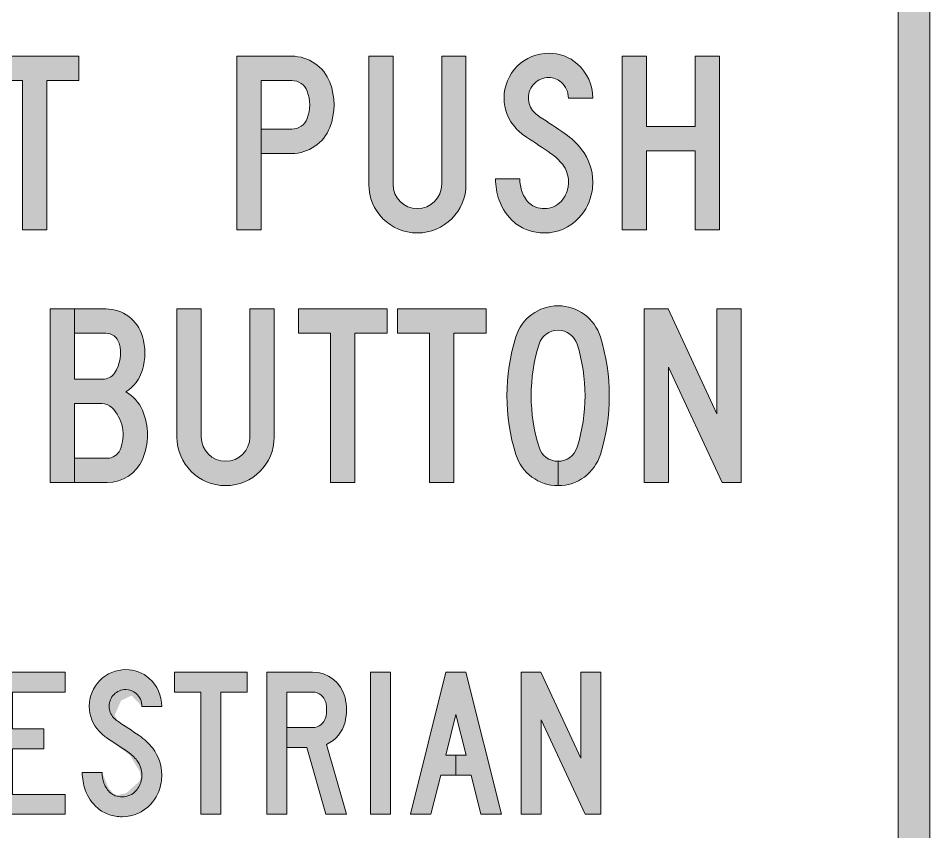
# Model space of a CAD drawing. Header units: millimetres. Extents: x 3807 to 3907, y 4614 to 4804.
# Drawn here: x 3849.7 to 3907.5, y 4657.1 to 4708.6 of the extents above; entities that cross this region are included whole.
import ezdxf

# ---------------------------------------------------------------- set-up
doc = ezdxf.new("R2010")
doc.units = ezdxf.units.MM
doc.layers.add('GSBWFILL', color=3, linetype='Continuous', lineweight=0)
doc.layers.add('T18', color=4, linetype='Continuous')

# ---------------------------------------------------------------- blocks, each defined once
blk = doc.blocks.new('*U64')
at = {"layer": 'GSBWFILL', "transparency": 33554687}
blk.add_hatch(color=256, dxfattribs=at).paths.add_polyline_path([(-29.98000000000002, -90), (30, -90, 0.414213562373095), (50, -70), (50, 70, 0.414213562373095), (30, 90), (-30, 90, 0.414213562373095), (-50, 70), (-50, -70, 0.414213562373095), (-30, -90), (-30, -88, -0.414213562373095), (-48, -70), (-48, 70, -0.414213562373095), (-30, 88), (30, 88, -0.414213562373095), (48, 70), (48, -70, -0.414213562373095), (30, -88), (-29.98000000000002, -88)])
at = {"layer": 'GSBWFILL', "linetype": 'Continuous', "transparency": 33554687}
blk.add_lwpolyline([(-29.98000000000002, -90), (30, -90, 0.414213562373095), (50, -70), (50, 70, 0.414213562373095), (30, 90), (-30, 90, 0.414213562373095), (-50, 70), (-50, -70, 0.414213562373095), (-30, -90), (-30, -88, -0.414213562373095), (-48, -70), (-48, 70, -0.414213562373095), (-30, 88), (30, 88, -0.414213562373095), (48, 70), (48, -70, -0.414213562373095), (30, -88), (-29.98000000000002, -88), (-29.98000000000002, -90)], format="xyb", close=True, dxfattribs=at).dxf.unprotected_set("ltscale", 0)
blk = doc.blocks.new('*U34')
at = {"layer": 'GSBWFILL', "linetype": 'Continuous'}
blk.add_hatch(color=256, dxfattribs=at).paths.add_polyline_path([(64, 172, -0.3333333333333333), (79.36000000000001, 160.48, -0.2231416936939851), (73.96819689062116, 126.04, -0.2490694201735612), (60.71231517720801, 119), (28, 119), (27.99999999999999, 200), (0, 200), (0, 2.842170943040401e-14), (28, 0), (28, 91.00000000000001), (59.59591794226546, 90.99999999999997, -0.1962615682814117), (70.79358533784567, 86.4285714285714, -0.3091553152846961), (80.46237859583465, 37.71428571428572, -0.3003359330538568), (65.74878637916753, 28), (28.00999999999999, 28), (28.00999999999999, 0), (65.74878637916753, 0, 0.3003359330538558), (106.211164975002, 26.71428571428561, 0.2046557837120477), (106.2111649750022, 83.28571428571394, 0.1670695349251285), (87.0323596301763, 104.509862498702, 0.1861288934326213), (106.2400000000001, 129.6800000000001, 0.1428571428571425), (106.24, 168.3200000000001, 0.3333333333333331), (63.99999999999998, 200), (28.00999999999999, 199.9999999999999), (28.00999999999999, 172)])
at = {"layer": 'GSBWFILL'}
blk.add_lwpolyline([(59.59591794226537, 90.99999999999997), (28, 91), (28, -6.0518825356103e-15), (0, 0), (0, 200), (28, 200), (28, 119), (60.71231517720798, 119, 0.2490694201735611), (73.96819689062113, 126.04, 0.2231416936939853), (79.36000000000001, 160.48, 0.3333333333333334), (64, 172), (28.00999999999999, 172), (28.00999999999999, 199.9999999999999), (64, 200, -0.3333333333333334), (106.24, 168.32, -0.1428571428571432), (106.24, 129.6799999999999, -0.1861288934326198), (87.0323596301763, 104.509862498702, -0.167069534925127), (106.2111649750021, 83.28571428571418, -0.2046557837120482), (106.2111649750021, 26.71428571428572, -0.3003359330538566), (65.74878637916754, -7.105427357601002e-15), (28.00999999999999, -6.054043922230161e-15), (28.00999999999999, 27.99999999999999), (65.74878637916754, 27.99999999999999, 0.3003359330538566), (80.46237859583465, 37.71428571428572, 0.3091553152846965), (70.79358533784563, 86.42857142857146, 0.196261568281412)], format="xyb", close=True, dxfattribs=at)
blk = doc.blocks.new('*U35')
at = {"layer": 'GSBWFILL', "linetype": 'Continuous'}
blk.add_hatch(color=256, dxfattribs=at).paths.add_polyline_path([(28, 200), (0, 200), (0, 52.50000000000001, 1), (112, 52.5), (112, 200), (84, 200), (84, 52.5, -1), (28, 52.5)])
at = {"layer": 'GSBWFILL'}
blk.add_lwpolyline([(28, 200), (28, 52.5, 0.9999999999999999), (84, 52.5), (84, 200), (112, 200), (112, 52.5, -0.9999999999999999), (0, 52.50000000000001), (0, 200)], format="xyb", close=True, dxfattribs=at)
blk = doc.blocks.new('*U36')
at = {"layer": 'GSBWFILL', "linetype": 'Continuous'}
blk.add_hatch(color=256, dxfattribs=at).paths.add_polyline_path([(37, 172), (0, 172), (0, 200), (102, 200), (102, 172), (65, 172), (65, 0), (37, 0)])
at = {"layer": 'GSBWFILL'}
blk.add_lwpolyline([(37, 172), (0, 172), (0, 200), (102, 200), (102, 172), (65, 172), (65, 0), (37, 0)], close=True, dxfattribs=at)
blk = doc.blocks.new('*U37')
at = {"layer": 'GSBWFILL', "linetype": 'Continuous'}
blk.add_hatch(color=256, dxfattribs=at).paths.add_polyline_path([(37, 172), (0, 172), (0, 200), (102, 200), (102, 172), (65, 172), (65, 0), (37, 0)])
at = {"layer": 'GSBWFILL'}
blk.add_lwpolyline([(37, 172), (0, 172), (0, 200), (102, 200), (102, 172), (65, 172), (65, 0), (37, 0)], close=True, dxfattribs=at)
blk = doc.blocks.new('*U38')
at = {"layer": 'GSBWFILL', "linetype": 'Continuous'}
blk.add_hatch(color=256, dxfattribs=at).paths.add_polyline_path([(80.95612091126674, 40.649543480188, -0.3280427996261498), (59.00999999999999, 24.5000021739132), (59.00999999999993, -3.499999019607799, 0.3281088988311428), (107.6853115858523, 32.30985728215589, 0.1523809523809524), (107.6853115858523, 167.6901427178442, 0.735537190082645), (10.31468841414767, 167.6901427178441, 0.1523809523809523), (10.3146884141477, 32.3098572821559, 0.3281631965406048), (58.99999999999994, -3.499999999999943), (59, 24.50000000000006, -0.3281631965406054), (37.04387908873323, 40.64954348018804, -0.1523809523809522), (37.04387908873326, 159.3504565198121, -0.7355371900826468), (80.95612091126677, 159.3504565198121, -0.1523809523809523)])
at = {"layer": 'GSBWFILL'}
blk.add_lwpolyline([(59, 24.50000000000006, -0.3281631965406057), (37.04387908873321, 40.64954348018805, -0.1523809523809521), (37.04387908873326, 159.3504565198121, -0.7355371900826451), (80.95612091126674, 159.3504565198121, -0.1523809523809523), (80.95612091126674, 40.64954348018798, -0.3280427996261496), (59.00999999999999, 24.50000217391321), (59.00999999999993, -3.499999019607785, 0.3281088988311427), (107.6853115858523, 32.3098572821559, 0.1523809523809523), (107.6853115858523, 167.6901427178441, 0.7355371900826451), (10.31468841414767, 167.6901427178441, 0.1523809523809521), (10.31468841414767, 32.30985728215597, 0.3281631965406052), (58.99999999999994, -3.49999999999995)], format="xyb", close=True, dxfattribs=at)
blk = doc.blocks.new('*U39')
at = {"layer": 'GSBWFILL', "linetype": 'Continuous'}
blk.add_hatch(color=256, dxfattribs=at).paths.add_polyline_path([(28, 133), (90, 0), (112, 0), (112, 200), (84, 200), (84, 79.14121821539285), (27.65981601018314, 200), (0, 200), (0, 0), (28, 0)])
at = {"layer": 'GSBWFILL'}
blk.add_lwpolyline([(90, 0), (112, 0), (112, 200), (84, 200), (84, 79.14121821539283), (27.65981601018314, 200), (0, 200), (0, 0), (28, 0), (28, 133)], close=True, dxfattribs=at)
blk = doc.blocks.new('*U33')
at = {"layer": 'T18', "color": 28}
for name, p, xscale, yscale, zscale in [('*U34', (0, 0), 0.05499999999999998, 0.05499999999999998, 0.05499999999999998), ('*U35', (8.029999999999994, 0), 0.055, 0.055, 0.055), ('*U36', (15.73, 0), 0.05499999999999999, 0.05499999999999999, 0.05499999999999999), ('*U37', (21.99999999999999, 0), 0.055, 0.055, 0.055), ('*U38', (28.92999999999999, 0), 0.05500000000000001, 0.05500000000000001, 0.05500000000000001), ('*U39', (37.61999999999998, 0), 0.055, 0.055, 0.055)]:
    blk.add_blockref(name, p, dxfattribs=dict(at, xscale=xscale, yscale=yscale, zscale=zscale))
blk = doc.blocks.new('*U28')
at = {"layer": 'T18'}
blk.add_blockref('*U33', (-5.719999999999999, 0), dxfattribs=at)
blk = doc.blocks.new('*U42')
at = {"layer": 'GSBWFILL', "linetype": 'Continuous'}
blk.add_hatch(color=256, dxfattribs=at).paths.add_polyline_path([(28, 172), (50.94443627691184, 172, -0.3486821690625631), (78.21476728595059, 150.3505154639175, -0.1148991755247307), (78.21476728595066, 49.64948453608244, -0.3486821690625639), (50.94443627691192, 28), (28.00999999999999, 28), (28.00999999999999, 0), (50.9444362769119, 0, 0.3486821690625636), (105.4850982949895, 43.29896907216494, 0.1148991755247306), (105.4850982949895, 156.701030927835, 0.3486821690625638), (50.94443627691184, 200), (1.77635683940025e-15, 200), (1.77635683940025e-15, 0), (28, 1.4210854715202e-14)])
at = {"layer": 'GSBWFILL'}
blk.add_lwpolyline([(28.00999999999999, 28), (28.00999999999999, 0), (50.94443627691186, 0, 0.3486821690625636), (105.4850982949895, 43.29896907216487, 0.1148991755247307), (105.4850982949895, 156.7010309278351, 0.3486821690625634), (50.94443627691186, 200), (0, 200), (0, 0), (28, 0), (28, 172), (50.94443627691186, 172, -0.3486821690625634), (78.21476728595064, 150.3505154639175, -0.1148991755247307), (78.21476728595064, 49.64948453608236, -0.3486821690625636), (50.94443627691186, 28)], format="xyb", close=True, dxfattribs=at)
blk = doc.blocks.new('*U43')
at = {"layer": 'GSBWFILL', "linetype": 'Continuous'}
blk.add_hatch(color=256, dxfattribs=at).paths.add_polyline_path([(80.95612091126674, 40.649543480188, -0.3280427996261498), (59.00999999999999, 24.5000021739132), (59.00999999999993, -3.499999019607799, 0.3281088988311428), (107.6853115858523, 32.30985728215589, 0.1523809523809524), (107.6853115858523, 167.6901427178442, 0.735537190082645), (10.31468841414767, 167.6901427178441, 0.1523809523809523), (10.3146884141477, 32.3098572821559, 0.3281631965406048), (58.99999999999994, -3.499999999999943), (59, 24.50000000000006, -0.3281631965406054), (37.04387908873323, 40.64954348018804, -0.1523809523809522), (37.04387908873326, 159.3504565198121, -0.7355371900826468), (80.95612091126677, 159.3504565198121, -0.1523809523809523)])
at = {"layer": 'GSBWFILL'}
blk.add_lwpolyline([(59, 24.50000000000006, -0.3281631965406057), (37.04387908873321, 40.64954348018805, -0.1523809523809521), (37.04387908873326, 159.3504565198121, -0.7355371900826451), (80.95612091126674, 159.3504565198121, -0.1523809523809523), (80.95612091126674, 40.64954348018798, -0.3280427996261496), (59.00999999999999, 24.50000217391321), (59.00999999999993, -3.499999019607785, 0.3281088988311427), (107.6853115858523, 32.3098572821559, 0.1523809523809523), (107.6853115858523, 167.6901427178441, 0.7355371900826451), (10.31468841414767, 167.6901427178441, 0.1523809523809521), (10.31468841414767, 32.30985728215597, 0.3281631965406052), (58.99999999999994, -3.49999999999995)], format="xyb", close=True, dxfattribs=at)
blk = doc.blocks.new('*U44')
at = {"layer": 'GSBWFILL', "linetype": 'Continuous'}
blk.add_hatch(color=256, dxfattribs=at).paths.add_polyline_path([(28, 133), (90, 0), (112, 0), (112, 200), (84, 200), (84, 79.14121821539285), (27.65981601018314, 200), (0, 200), (0, 0), (28, 0)])
at = {"layer": 'GSBWFILL'}
blk.add_lwpolyline([(90, 0), (112, 0), (112, 200), (84, 200), (84, 79.14121821539283), (27.65981601018314, 200), (0, 200), (0, 0), (28, 0), (28, 133)], close=True, dxfattribs=at)
blk = doc.blocks.new('*U45')
at = {"layer": 'GSBWFILL', "linetype": 'Continuous'}
blk.add_hatch(color=256, dxfattribs=at).paths.add_polyline_path([(5, 119.9999999381423), (27, 119.9999999381423), (32, 199.9999999381423), (0, 199.9999999381423)])
at = {"layer": 'GSBWFILL'}
blk.add_lwpolyline([(5, 119.9999999381423), (27, 119.9999999381423), (32, 199.9999999381423), (0, 199.9999999381423)], close=True, dxfattribs=at)
blk = doc.blocks.new('*U46')
at = {"layer": 'GSBWFILL', "linetype": 'Continuous'}
blk.add_hatch(color=256, dxfattribs=at).paths.add_polyline_path([(37, 172), (0, 172), (0, 200), (102, 200), (102, 172), (65, 172), (65, 0), (37, 0)])
at = {"layer": 'GSBWFILL'}
blk.add_lwpolyline([(37, 172), (0, 172), (0, 200), (102, 200), (102, 172), (65, 172), (65, 0), (37, 0)], close=True, dxfattribs=at)
blk = doc.blocks.new('*U41')
at = {"layer": 'T18', "color": 28}
for name, p, xscale, yscale, zscale in [('*U42', (0, 0), 0.055, 0.055, 0.055), ('*U43', (8.14, 0), 0.055, 0.055, 0.055), ('*U44', (16.83, 0), 0.05499999999999999, 0.05499999999999999, 0.05499999999999999), ('*U45', (24.64, 0), 0.05500000000000001, 0.05500000000000001, 0.05500000000000001), ('*U46', (27.17000000000001, 0), 0.05499999999999999, 0.05499999999999999, 0.05499999999999999)]:
    blk.add_blockref(name, p, dxfattribs=dict(at, xscale=xscale, yscale=yscale, zscale=zscale))
blk = doc.blocks.new('*U48')
at = {"layer": 'GSBWFILL', "linetype": 'Continuous'}
blk.add_hatch(color=256, dxfattribs=at).paths.add_polyline_path([(63.3238075793812, 172, -0.3100289792550437), (81.04990133971091, 159.84, -0.1862436022909774), (81.04990133971091, 128.16, -0.3100289792550441), (63.32380757938116, 116), (28.00999999999999, 116), (28.00999999999999, 87.99999999999999), (63.32380757938121, 88, 0.3100289792550432), (107.1725658286178, 118.08, 0.1862436022909777), (107.1725658286179, 169.92, 0.3100289792550439), (63.3238075793812, 200), (0, 200), (7.105427357601002e-15, 0), (28, 0), (28, 172)])
at = {"layer": 'GSBWFILL'}
blk.add_lwpolyline([(63.3238075793812, 116), (28.00999999999999, 116), (28.00999999999999, 87.99999999999999), (63.3238075793812, 88, 0.3100289792550437), (107.1725658286178, 118.08, 0.1862436022909776), (107.1725658286178, 169.92, 0.3100289792550436), (63.3238075793812, 200), (0, 200), (0, 0), (28, 0), (28, 172), (63.3238075793812, 172, -0.3100289792550436), (81.04990133971091, 159.84, -0.1862436022909774), (81.04990133971091, 128.16, -0.3100289792550437)], format="xyb", close=True, dxfattribs=at)
blk = doc.blocks.new('*U49')
at = {"layer": 'GSBWFILL', "linetype": 'Continuous'}
blk.add_hatch(color=256, dxfattribs=at).paths.add_polyline_path([(28, 200), (0, 200), (0, 52.50000000000001, 1), (112, 52.5), (112, 200), (84, 200), (84, 52.5, -1), (28, 52.5)])
at = {"layer": 'GSBWFILL'}
blk.add_lwpolyline([(28, 200), (28, 52.5, 0.9999999999999999), (84, 52.5), (84, 200), (112, 200), (112, 52.5, -0.9999999999999999), (0, 52.50000000000001), (0, 200)], format="xyb", close=True, dxfattribs=at)
blk = doc.blocks.new('*U50')
at = {"layer": 'GSBWFILL'}
h = blk.add_hatch(color=256, dxfattribs=at)
edge = h.paths.add_edge_path()
edge.add_arc((-588.4723226266601, -858.0780040650642), 1149.124344074378, 55.390937114462815, 57.1046488588774, ccw=False)
edge.add_arc((31.18875155796178, 39.86795207670414), 58.12169191857565, 37.884517576685596, 55.39093711446287, ccw=False)
edge.add_arc((51.07604529441613, 55.3411589762802), 32.92398202427961, -5.115907697472721e-13, 37.884517576685425, ccw=False)
edge.add_arc((45.39801581993486, 55.34115897628291), 38.60201149876088, 350.8629013217493, 359.99999999999557, ccw=False)
edge.add_arc((52.5060887035079, 54.19790915921546), 31.40258650349834, 317.29673378813345, 350.8629013217563, ccw=False)
edge.add_arc((56.3989800737183, 50.60524148717003), 26.10524148716998, 269.9999999999999, 317.29673378814437, ccw=False)
edge.add_arc((56.39898007371815, 55.00067885734074), 30.5006788573407, 251.0789535256293, 270.00000000000017, ccw=False)
edge.add_arc((52.92295380146508, 44.86019333778771), 19.78096779697818, 229.3133006079087, 251.0789535256289, ccw=False)
edge.add_arc((61.12408724516904, 54.39936889565766), 32.36089069361404, 199.4306394672327, 229.3133006079094, ccw=False)
edge.add_arc((73.76258936871797, 58.85737200696578), 45.76258937718751, 180.0011023316868, 199.4302684762635, ccw=False)
edge.add_line((28, 58.85649156598452), (0, 58.85649156598452))
edge.add_arc((73.76258927216888, 58.85737198186531), 73.76258927742312, 180.0006838712507, 199.430409309594)
edge.add_arc((61.12408724516904, 54.39936889565759), 60.36089069361399, 199.4306394672326, 229.3133006079094)
edge.add_arc((52.92295380146489, 44.86019333778737), 47.78096779697781, 229.3133006079091, 251.0789535256292)
edge.add_arc((56.39898007371816, 55.00067885734096), 58.50067885734091, 251.0789535256294, 270.0000000000002)
edge.add_arc((56.39898007371833, 50.60524148716994), 54.10524148716989, 270, 317.2967337881445)
edge.add_arc((52.50608870351375, 54.19790915921264), 59.40258650349213, 317.2967337881369, 350.8629013217596)
edge.add_arc((45.39801581995373, 55.34115897628128), 66.60201149874202, 350.8629013217525, 359.9999999999986)
edge.add_arc((51.07604529441608, 55.34115897628012), 60.92398202427966, 359.9999999999996, 397.8845175766854)
edge.add_arc((31.18875155796106, 39.86795207670393), 86.12169191857632, 37.88451757668539, 55.39093711446263)
edge.add_arc((-588.4723226266598, -858.0780040650584), 1177.124344074373, 55.39093711446263, 57.10464885887726)
edge.add_arc((69.97983884586506, 159.9151743049558), 35.25734506305535, 223.0175993707188, 237.1046488588782, ccw=False)
edge.add_arc((61.47128691910493, 151.9759336269728), 23.62003444447538, 179.9999999999997, 223.0175993707179, ccw=False)
edge.add_arc((61.37529404391439, 151.9759153760051), 23.52404156929193, 89.99988059696187, 179.9999555474589, ccw=False)
edge.add_arc((61.3753429696798, 153.7310205923658), 21.76893635288013, 48.67847151851021, 89.9999997426533, ccw=False)
edge.add_arc((59.71208169603344, 151.8392041010447), 24.28794562266184, 1.1368683772161603e-13, 48.67847151851021, ccw=False)
edge.add_line((84.00002731869529, 151.8392041010448), (112.0000273186952, 151.8392041010448))
edge.add_arc((59.71208169603332, 151.8392041010447), 52.28794562266185, 6.228754935835708e-14, 48.67847151851004)
edge.add_arc((61.37534296967969, 153.7310205923658), 49.76893635288013, 48.67847151851002, 89.99999974265315)
edge.add_arc((61.37527579294667, 151.9759336269729), 51.52402331831713, 89.99992504950285, 180)
edge.add_arc((61.47128691910104, 151.9759336269713), 51.62003444447149, 179.9999999999982, 223.0175993707195)
edge.add_arc((69.97983884586587, 159.9151743049557), 63.25734506305586, 223.0175993707178, 237.1046488588772)
blk.add_lwpolyline([(35.6243747548364, 106.8002631074727, -0.007477617457592849), (64.20035787855659, 87.70480941089664, -0.07653508003658695), (77.0612996781415, 75.55885288404744, -0.1668246549558401), (84.00002731869574, 55.34115897627992, -0.03988925045285916), (83.51021385884701, 49.21126073950864, -0.1475163149276702), (75.58309381173683, 32.90062589715426, -0.2093514251822395), (56.39898007371823, 24.50000000000005, -0.08274672380428141), (46.50867981910588, 26.14806421616401, -0.09525713690544169), (40.02729793126755, 29.86056845372718, -0.1311316713294231), (30.60631442254314, 43.6340176041005, -0.08497940783612039), (28, 58.85649156598452), (0, 58.85649156598452, 0.08498186583925775), (4.201057313777966, 34.31938411587321, 0.1311316713294234), (21.77347091575191, 8.628569035687626, 0.09525713690544146), (37.42926199944336, -0.3389924730190117, 0.08274672380428119), (56.39898007371835, -3.49999999999995, 0.2093514251822393), (96.1596199828706, 13.91098212143674, 0.1475163149276702), (111.154927272909, 44.76493413720203, 0.03988925045285871), (112.0000273186957, 55.34115897627969, 0.1668246549558401), (99.16030101424212, 92.752867538776, 0.07653508003658697), (80.10362818031524, 110.7501124835231, 0.007477617457592849), (50.83135180374566, 130.3108532539143, -0.06154387494556116), (44.20163620944518, 135.8618034449074, -0.189935492987521), (37.85125247462955, 151.9759336269729, -0.4142139455164167), (61.37534306745601, 175.499956945246, -0.1822786324601297), (75.74902124016751, 170.0798420456773, -0.2156526607116338), (84.00002731869529, 151.8392041010448), (112.0000273186952, 151.8392041010448, 0.2156526607116334), (94.23697053863691, 191.1082925529595, 0.1822786324601297), (61.37534319321935, 203.499956945246, 0.4142139455164178), (9.851252474629547, 151.9759336269729, 0.1899354929875355), (23.72959917634196, 116.7595601286042, 0.06154387494556116)], format="xyb", close=True, dxfattribs=at)
blk = doc.blocks.new('*U51')
at = {"layer": 'GSBWFILL', "linetype": 'Continuous'}
blk.add_hatch(color=256, dxfattribs=at).paths.add_polyline_path([(84, 119), (28, 119), (28, 200), (0, 200), (0, 0), (28, 0), (28, 91), (84, 91), (84, 0), (112, 0), (112, 200), (84, 200)])
at = {"layer": 'GSBWFILL'}
blk.add_lwpolyline([(0, 200), (28, 200), (28, 119), (84, 119), (84, 200), (112, 200), (112, 0), (84, 0), (84, 91), (28, 91), (28, 0), (0, 0)], close=True, dxfattribs=at)
blk = doc.blocks.new('*U47')
at = {"layer": 'T18', "color": 28}
for name, p, xscale, yscale, zscale in [('*U48', (0, 0), 0.05500000000000001, 0.05500000000000001, 0.05500000000000001), ('*U49', (8.360000000000007, 0), 0.055, 0.055, 0.055), ('*U50', (16.39, 0), 0.0549999865845723, 0.055, 0.0549999865845723), ('*U51', (24.41999999999999, 0), 0.05500000000000001, 0.05500000000000001, 0.05500000000000001)]:
    blk.add_blockref(name, p, dxfattribs=dict(at, xscale=xscale, yscale=yscale, zscale=zscale))
blk = doc.blocks.new('*U40')
at = {"layer": 'T18'}
for name, p in [('*U41', (-36.68, 0)), ('*U47', (6.100000000000009, 0))]:
    blk.add_blockref(name, p, dxfattribs=at)
blk = doc.blocks.new('*U21')
at = {"layer": 'GSBWFILL', "linetype": 'Continuous'}
blk.add_hatch(color=256, dxfattribs=at).paths.add_polyline_path([(28, 28), (28, 92), (71.81454086025929, 92), (71.81454086025929, 120), (28, 120), (28, 172), (102, 172), (102, 200), (0, 200), (0, 0), (102, 0), (102, 28)])
at = {"layer": 'GSBWFILL'}
blk.add_lwpolyline([(28, 28), (28, 92), (71.81454086025929, 92), (71.81454086025929, 120), (28, 120), (28, 172), (102, 172), (102, 200), (0, 200), (0, 0), (102, 0), (102, 28)], close=True, dxfattribs=at)
blk = doc.blocks.new('*U22')
at = {"layer": 'GSBWFILL'}
h = blk.add_hatch(color=256, dxfattribs=at)
edge = h.paths.add_edge_path()
edge.add_arc((-588.4723226266601, -858.0780040650642), 1149.124344074378, 55.390937114462815, 57.1046488588774, ccw=False)
edge.add_arc((31.18875155796178, 39.86795207670414), 58.12169191857565, 37.884517576685596, 55.39093711446287, ccw=False)
edge.add_arc((51.07604529441613, 55.3411589762802), 32.92398202427961, -5.115907697472721e-13, 37.884517576685425, ccw=False)
edge.add_arc((45.39801581993486, 55.34115897628291), 38.60201149876088, 350.8629013217493, 359.99999999999557, ccw=False)
edge.add_arc((52.5060887035079, 54.19790915921546), 31.40258650349834, 317.29673378813345, 350.8629013217563, ccw=False)
edge.add_arc((56.3989800737183, 50.60524148717003), 26.10524148716998, 269.9999999999999, 317.29673378814437, ccw=False)
edge.add_arc((56.39898007371815, 55.00067885734074), 30.5006788573407, 251.0789535256293, 270.00000000000017, ccw=False)
edge.add_arc((52.92295380146508, 44.86019333778771), 19.78096779697818, 229.3133006079087, 251.0789535256289, ccw=False)
edge.add_arc((61.12408724516904, 54.39936889565766), 32.36089069361404, 199.4306394672327, 229.3133006079094, ccw=False)
edge.add_arc((73.76258936871797, 58.85737200696578), 45.76258937718751, 180.0011023316868, 199.4302684762635, ccw=False)
edge.add_line((28, 58.85649156598452), (0, 58.85649156598452))
edge.add_arc((73.76258927216888, 58.85737198186531), 73.76258927742312, 180.0006838712507, 199.430409309594)
edge.add_arc((61.12408724516904, 54.39936889565759), 60.36089069361399, 199.4306394672326, 229.3133006079094)
edge.add_arc((52.92295380146489, 44.86019333778737), 47.78096779697781, 229.3133006079091, 251.0789535256292)
edge.add_arc((56.39898007371816, 55.00067885734096), 58.50067885734091, 251.0789535256294, 270.0000000000002)
edge.add_arc((56.39898007371833, 50.60524148716994), 54.10524148716989, 270, 317.2967337881445)
edge.add_arc((52.50608870351375, 54.19790915921264), 59.40258650349213, 317.2967337881369, 350.8629013217596)
edge.add_arc((45.39801581995373, 55.34115897628128), 66.60201149874202, 350.8629013217525, 359.9999999999986)
edge.add_arc((51.07604529441608, 55.34115897628012), 60.92398202427966, 359.9999999999996, 397.8845175766854)
edge.add_arc((31.18875155796106, 39.86795207670393), 86.12169191857632, 37.88451757668539, 55.39093711446263)
edge.add_arc((-588.4723226266598, -858.0780040650584), 1177.124344074373, 55.39093711446263, 57.10464885887726)
edge.add_arc((69.97983884586506, 159.9151743049558), 35.25734506305535, 223.0175993707188, 237.1046488588782, ccw=False)
edge.add_arc((61.47128691910493, 151.9759336269728), 23.62003444447538, 179.9999999999997, 223.0175993707179, ccw=False)
edge.add_arc((61.37529404391439, 151.9759153760051), 23.52404156929193, 89.99988059696187, 179.9999555474589, ccw=False)
edge.add_arc((61.3753429696798, 153.7310205923658), 21.76893635288013, 48.67847151851021, 89.9999997426533, ccw=False)
edge.add_arc((59.71208169603344, 151.8392041010447), 24.28794562266184, 1.1368683772161603e-13, 48.67847151851021, ccw=False)
edge.add_line((84.00002731869529, 151.8392041010448), (112.0000273186952, 151.8392041010448))
edge.add_arc((59.71208169603332, 151.8392041010447), 52.28794562266185, 6.228754935835708e-14, 48.67847151851004)
edge.add_arc((61.37534296967969, 153.7310205923658), 49.76893635288013, 48.67847151851002, 89.99999974265315)
edge.add_arc((61.37527579294667, 151.9759336269729), 51.52402331831713, 89.99992504950285, 180)
edge.add_arc((61.47128691910104, 151.9759336269713), 51.62003444447149, 179.9999999999982, 223.0175993707195)
edge.add_arc((69.97983884586587, 159.9151743049557), 63.25734506305586, 223.0175993707178, 237.1046488588772)
blk.add_lwpolyline([(35.6243747548364, 106.8002631074727, -0.007477617457592849), (64.20035787855659, 87.70480941089664, -0.07653508003658695), (77.0612996781415, 75.55885288404744, -0.1668246549558401), (84.00002731869574, 55.34115897627992, -0.03988925045285916), (83.51021385884701, 49.21126073950864, -0.1475163149276702), (75.58309381173683, 32.90062589715426, -0.2093514251822395), (56.39898007371823, 24.50000000000005, -0.08274672380428141), (46.50867981910588, 26.14806421616401, -0.09525713690544169), (40.02729793126755, 29.86056845372718, -0.1311316713294231), (30.60631442254314, 43.6340176041005, -0.08497940783612039), (28, 58.85649156598452), (0, 58.85649156598452, 0.08498186583925775), (4.201057313777966, 34.31938411587321, 0.1311316713294234), (21.77347091575191, 8.628569035687626, 0.09525713690544146), (37.42926199944336, -0.3389924730190117, 0.08274672380428119), (56.39898007371835, -3.49999999999995, 0.2093514251822393), (96.1596199828706, 13.91098212143674, 0.1475163149276702), (111.154927272909, 44.76493413720203, 0.03988925045285871), (112.0000273186957, 55.34115897627969, 0.1668246549558401), (99.16030101424212, 92.752867538776, 0.07653508003658697), (80.10362818031524, 110.7501124835231, 0.007477617457592849), (50.83135180374566, 130.3108532539143, -0.06154387494556116), (44.20163620944518, 135.8618034449074, -0.189935492987521), (37.85125247462955, 151.9759336269729, -0.4142139455164167), (61.37534306745601, 175.499956945246, -0.1822786324601297), (75.74902124016751, 170.0798420456773, -0.2156526607116338), (84.00002731869529, 151.8392041010448), (112.0000273186952, 151.8392041010448, 0.2156526607116334), (94.23697053863691, 191.1082925529595, 0.1822786324601297), (61.37534319321935, 203.499956945246, 0.4142139455164178), (9.851252474629547, 151.9759336269729, 0.1899354929875355), (23.72959917634196, 116.7595601286042, 0.06154387494556116)], format="xyb", close=True, dxfattribs=at)
blk = doc.blocks.new('*U23')
at = {"layer": 'GSBWFILL', "linetype": 'Continuous'}
blk.add_hatch(color=256, dxfattribs=at).paths.add_polyline_path([(37, 172), (0, 172), (0, 200), (102, 200), (102, 172), (65, 172), (65, 0), (37, 0)])
at = {"layer": 'GSBWFILL'}
blk.add_lwpolyline([(37, 172), (0, 172), (0, 200), (102, 200), (102, 172), (65, 172), (65, 0), (37, 0)], close=True, dxfattribs=at)
blk = doc.blocks.new('*U24')
at = {"layer": 'GSBWFILL', "linetype": 'Continuous'}
blk.add_hatch(color=256, dxfattribs=at).paths.add_polyline_path([(0, 0), (28, 0), (28, 172), (64.26932219902316, 172, -0.344881463990614), (82.71400707028076, 157.5600000000001, -0.1217796334961338), (82.71400707028087, 136.4400000000002, -0.3448814639906171), (64.26932219902321, 122), (28.00999999999999, 122), (28.00999999999999, 94.00000000000003), (56.12346429523938, 94.00000000000003), (82.88719244480211, 0), (112, -2.842170943040401e-14), (84, 98.34205404014348, 0.2276138286676565), (109.8956479331868, 129.72, 0.1217796334961338), (109.8956479331869, 164.2799999999999, 0.3448814639906156), (64.26932219902324, 200), (0, 200)])
at = {"layer": 'GSBWFILL'}
blk.add_lwpolyline([(64.26932219902318, 122, 0.3448814639906154), (82.71400707028084, 136.44, 0.1217796334961341), (82.71400707028079, 157.56, 0.3448814639906151), (64.26932219902318, 172), (28, 172), (28, 0), (0, 0), (0, 200), (64.26932219902318, 200, -0.3448814639906151), (109.8956479331868, 164.28, -0.1217796334961341), (109.8956479331868, 129.7200000000001, -0.2276138286676568), (84, 98.3420540401435), (112, 0), (82.88719244480211, 0), (56.12346429523939, 94.00000000000003), (28.00999999999999, 94.00000000000003), (28.00999999999999, 122)], format="xyb", close=True, dxfattribs=at)
blk = doc.blocks.new('*U25')
at = {"layer": 'GSBWFILL', "linetype": 'Continuous'}
blk.add_hatch(color=256, dxfattribs=at).paths.add_polyline_path([(0, 200), (28, 200), (28, 0), (0, 0)])
at = {"layer": 'GSBWFILL'}
blk.add_lwpolyline([(0, 200), (28, 200), (28, 0), (0, 0)], close=True, dxfattribs=at)
blk = doc.blocks.new('*U26')
at = {"layer": 'GSBWFILL', "linetype": 'Continuous'}
blk.add_hatch(color=256, dxfattribs=at).paths.add_polyline_path([(64, 140.5530424827055), (78.38826062067636, 83), (64.00999999999999, 83), (64.00999999999999, 55.00000000000001), (85.38826062067636, 55.00000000000001), (99.13826062067636, 1.4210854715202e-14), (128, 0), (78, 200), (50, 200), (0, 0), (28.86173937932358, 1.4210854715202e-14), (42.61173937932364, 55.00000000000001), (64, 54.99999999999999), (64, 83), (49.61173937932364, 83)])
at = {"layer": 'GSBWFILL'}
blk.add_lwpolyline([(64, 83), (49.61173937932364, 83), (64, 140.5530424827055), (78.38826062067636, 83), (64.00999999999999, 83), (64.00999999999999, 55), (85.38826062067636, 55), (99.13826062067636, 0), (128, 0), (78, 200), (50, 200), (0, 0), (28.86173937932358, 0), (42.61173937932364, 55), (64, 55)], close=True, dxfattribs=at)
blk = doc.blocks.new('*U27')
at = {"layer": 'GSBWFILL', "linetype": 'Continuous'}
blk.add_hatch(color=256, dxfattribs=at).paths.add_polyline_path([(28, 133), (90, 0), (112, 0), (112, 200), (84, 200), (84, 79.14121821539285), (27.65981601018314, 200), (0, 200), (0, 0), (28, 0)])
at = {"layer": 'GSBWFILL'}
blk.add_lwpolyline([(90, 0), (112, 0), (112, 200), (84, 200), (84, 79.14121821539283), (27.65981601018314, 200), (0, 200), (0, 0), (28, 0), (28, 133)], close=True, dxfattribs=at)
blk = doc.blocks.new('*U17')
at = {"layer": 'GSBWFILL', "color": 28, "yscale": 0.045}
for name, p, xscale, zscale in [('*U21', (19.79999999999927, 0), 0.045, 0.045), ('*U22', (25.46999999999935, 0), 0.04499998902374103, 0.04499998902374103), ('*U23', (31.31999999999925, 0), 0.045, 0.045), ('*U24', (37.16999999999916, 0), 0.045, 0.045), ('*U25', (43.73999999999887, 0), 0.045, 0.045), ('*U26', (46.25999999999885, 0), 0.045, 0.045), ('*U27', (53.27999999999884, 0), 0.045, 0.045)]:
    blk.add_blockref(name, p, dxfattribs=dict(at, xscale=xscale, zscale=zscale))
blk = doc.blocks.new('*U16')
at = {"layer": 'GSBWFILL'}
blk.add_blockref('*U17', (-29.15999999999985, 0), dxfattribs=at)

msp = doc.modelspace()

# ---------------------------------------------------------------- block references
at = {"layer": 'GSBWFILL'}
msp.add_blockref('*U16', (3857.473646483293, 4658.175387559249), dxfattribs=at)
at = {"layer": 'T18'}
for name, p in [('*U64', (3857.473646483293, 4710.175387559249)), ('*U40', (3857.473646416237, 4695.175387559249)), ('*U28', (3857.473646416237, 4679.175387559249))]:
    msp.add_blockref(name, p, dxfattribs=at)

doc.saveas('drawing.dxf')
